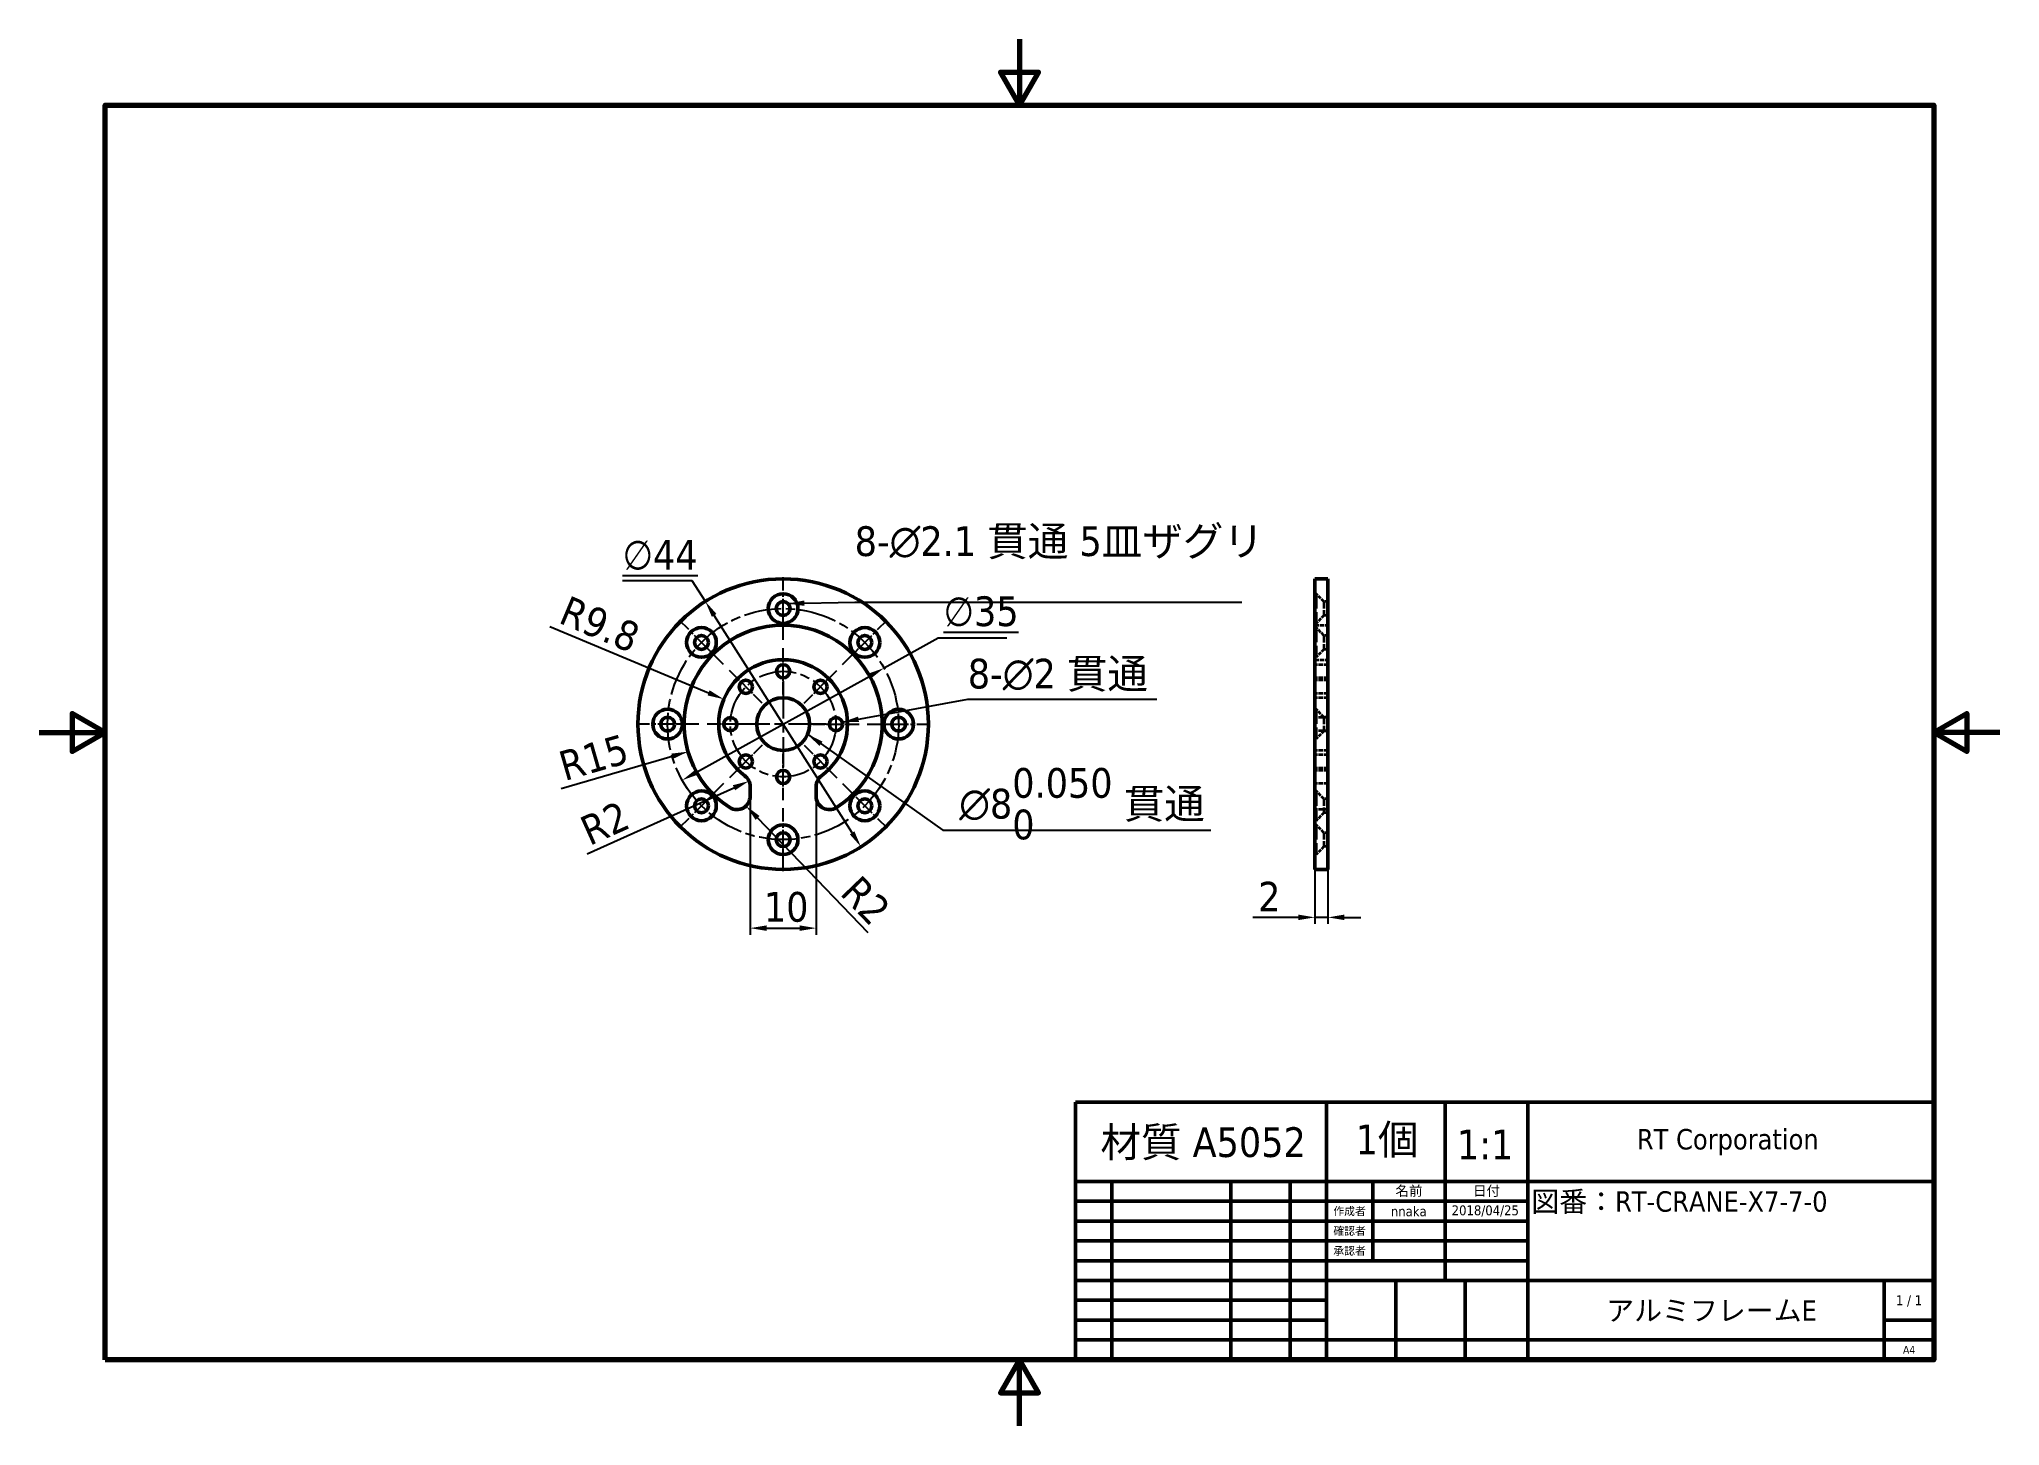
# Model space of a CAD drawing. Header units: millimetres. Extents: x 0 to 297, y 0 to 210.
import ezdxf
from ezdxf.enums import TextEntityAlignment as Align

# ---------------------------------------------------------------- set-up
doc = ezdxf.new("R2010")
doc.units = ezdxf.units.MM
doc.linetypes.add('CHAIN', pattern=[0.3543, 0.2362, -0.0295, 0.0591, -0.0295])
doc.linetypes.add('DASHED', pattern=[0.2067, 0.1654, -0.0413])
for name, color, linetype, lineweight in [('Border (ISO)', 7, 'Continuous', 70), ('Center Mark (ISO)', 7, 'Continuous', 25), ('Centerline (ISO)', 7, 'Continuous', 25), ('Dimension (ISO)', 7, 'Continuous', 25), ('Hidden (ISO)', 7, 'DASHED', 35), ('Symbol (ISO)', 7, 'Continuous', 25), ('Title (ISO)', 7, 'Continuous', 50), ('Visible (ISO)', 7, 'Continuous', 50)]:
    doc.layers.add(name, color=color, linetype=linetype, lineweight=lineweight)
doc.styles.add('Note Text (JIS)', font='tahoma.ttf')
doc.styles.add('文字スタイル17', font='tahoma.ttf')
doc.styles.add('文字スタイル18', font='tahoma.ttf')
doc.styles.add('文字スタイル19', font='tahoma.ttf')
doc.styles.add('文字スタイル23', font='tahoma.ttf')
doc.dimstyles.new('Default (JIS)', dxfattribs={"dimtxt": 4.5, "dimasz": 2.5, "dimexe": 1, "dimexo": 0, "dimgap": 0.8, "dimtad": 1, "dimrnd": 1e-08, "dimdsep": 46, "dimtxsty": 'Note Text (JIS)', "dimcen": 0.09, "dimdle": 10, "dimclrd": 256, "dimclre": 256, "dimclrt": 256, "dimadec": 0, "dimazin": 2, "dimtfac": 0.777778, "dimtmove": 0, "dimatfit": 3, "dimfxl": 1, "dimtolj": 1, "dimtzin": 0, "dimlwd": -1, "dimlwe": -1, "dimarcsym": 0})
doc.dimstyles.new('Default (JIS)$7', dxfattribs={"dimtxt": 4.5, "dimasz": 2.5, "dimexe": 1, "dimexo": 0, "dimgap": 0.8, "dimtad": 1, "dimrnd": 1e-08, "dimdsep": 46, "dimtxsty": 'Note Text (JIS)', "dimcen": 0.09, "dimdle": 10, "dimclrd": 256, "dimclre": 256, "dimclrt": 256, "dimadec": 0, "dimazin": 2, "dimtfac": 0.777778, "dimtmove": 0, "dimatfit": 3, "dimfxl": 1, "dimtolj": 1, "dimtzin": 0, "dimlwd": -1, "dimlwe": -1, "dimarcsym": 0})

# ---------------------------------------------------------------- blocks, each defined once
blk = doc.blocks.new('図面枠 既定の図面枠')
at = {"layer": 'Border (ISO)', "flags": 128}
for points in [[(148.5, 210), (148.5, 200), (145.61, 205), (151.39, 205), (148.5, 200)], [(10, 10), (10, 200), (287, 200), (287, 10), (10, 10)], [(0, 105), (10, 105), (5, 107.89), (5, 102.11), (10, 105)], [(297, 105), (287, 105), (292, 107.89), (292, 102.11), (287, 105)], [(148.5, 0), (148.5, 10), (145.61, 5), (151.39, 5), (148.5, 10)]]:
    blk.add_lwpolyline(points, dxfattribs=at)
blk = doc.blocks.new('表題欄 JIS')
at = {"layer": 'Title (ISO)'}
for p, q in [((230, 139), (100, 139)), ((100, 139), (100, 100)), ((138, 100), (138, 139)), ((156, 127), (156, 139)), ((168.5, 100), (168.5, 139)), ((230, 100), (230, 139)), ((100, 127), (230, 127)), ((105.5, 100), (105.5, 127)), ((123.5, 100), (123.5, 127)), ((132.5, 100), (132.5, 127)), ((145, 115), (145, 127)), ((156, 112), (156, 127)), ((100, 124), (168.5, 124)), ((100, 121), (168.5, 121)), ((168.5, 118), (100, 118)), ((100, 115), (168.5, 115)), ((138, 112), (100, 112)), ((168.5, 112), (138, 112)), ((148.5, 100), (148.5, 112)), ((159, 100), (159, 112)), ((168.5, 112), (230, 112)), ((222.5, 100), (222.5, 112)), ((138, 109), (100, 109)), ((138, 106), (100, 106)), ((222.5, 106), (230, 106)), ((230, 103), (100, 103)), ((100, 100), (230, 100))]:
    blk.add_line(p, q, dxfattribs=at)
for s, height, style, p in [('作成者', 1.2, '文字スタイル23', (141.5, 122.5)), ('確認者', 1.2, '文字スタイル23', (141.5, 119.5)), ('承認者', 1.2, '文字スタイル23', (141.5, 116.5)), ('1 / 1', 1.5, '文字スタイル18', (226.25, 109))]:
    blk.add_text(s, height=height, dxfattribs=dict(at, style=style)).set_placement(p, align=Align.MIDDLE_CENTER)
at = {"layer": 'Title (ISO)', "char_height": 1.5, "attachment_point": 5, "style": 'Note Text (JIS)'}
for s, insert, width in [('\\fTahoma|b0|i0;\\H1.5000;名前', (150.5, 125.5), 10.8457), ('\\fTahoma|b0|i0;\\H1.5000;日付', (162.25, 125.5), 12.2497)]:
    blk.add_mtext(s, dxfattribs=dict(at, insert=insert, width=width))
at = {"layer": 'Title (ISO)'}
for tag, p, height, style in [('会社_001', (185.02, 131.85), 3.1, '文字スタイル17'), ('タイトル_001', (169.04, 122.42), 3.1, '文字スタイル17'), ('作成者_001', (147.75, 121.73), 1.5, '文字スタイル18'), ('作成日_001', (156.96, 121.88), 1.5, '文字スタイル18'), ('部品番号_001', (180.38, 105.91), 3.1, '文字スタイル17'), ('シート_サイズ_001', (225.33, 100.9), 1.2, '文字スタイル19')]:
    blk.add_attdef(tag, p, '', height=height, dxfattribs=dict(at, style=style))
at = {"layer": 'Title (ISO)', "style": '文字スタイル18'}
for tag, p in [('確認者', (150.5, 119.5)), ('確認日', (162.25, 119.5)), ('エンジニアリング承認者', (150.5, 116.5)), ('エンジニアリング_承認日', (162.25, 116.5))]:
    blk.add_attdef(tag, text='', height=1.5, dxfattribs=at).set_placement(p, align=Align.MIDDLE_CENTER)
blk = doc.blocks.new('*D5')
at = {"layer": 'Defpoints', "color": 0, "transparency": 16777216}
for p in [(100.91, 124.85), (124.48, 87.69)]:
    blk.add_point(p, dxfattribs=at)
at = {"layer": 'Dimension (ISO)', "transparency": 16777216}
for p, q in [((98.92, 127.98), (88.37, 127.98)), ((100.91, 124.85), (98.92, 127.98)), ((123.14, 89.8), (102.25, 122.74))]:
    blk.add_line(p, q, dxfattribs=at)
for points in [[(102.6, 122.96), (101.9, 122.51), (100.91, 124.85)], [(123.49, 90.03), (122.79, 89.58), (124.48, 87.69)]]:
    blk.add_solid(points, dxfattribs=at)
at = {"layer": 'Dimension (ISO)', "transparency": 16777216, "insert": (88.37, 134.18), "char_height": 4.5, "attachment_point": 1, "style": 'Note Text (JIS)'}
blk.add_mtext('\\A1;\\L∅44\\l', dxfattribs=at)
blk = doc.blocks.new('*D6')
at = {"layer": 'Defpoints', "color": 0, "transparency": 16777216}
for p in [(127.99, 114.77), (97.4, 97.77)]:
    blk.add_point(p, dxfattribs=at)
at = {"layer": 'Dimension (ISO)', "transparency": 16777216}
for p, q in [((127.99, 114.77), (136.19, 119.32)), ((136.19, 119.32), (146.57, 119.32)), ((99.58, 98.99), (125.81, 113.55))]:
    blk.add_line(p, q, dxfattribs=at)
for points in [[(125.61, 113.92), (126.01, 113.19), (127.99, 114.77)], [(99.38, 99.35), (99.79, 98.62), (97.4, 97.77)]]:
    blk.add_solid(points, dxfattribs=at)
at = {"layer": 'Dimension (ISO)', "transparency": 16777216, "insert": (136.99, 125.62), "char_height": 4.5, "attachment_point": 1, "style": 'Note Text (JIS)'}
blk.add_mtext('\\A1;\\L∅35\\l', dxfattribs=at)
blk = doc.blocks.new('*D7')
at = {"layer": 'Defpoints', "color": 0, "transparency": 16777216}
for p in [(103.7, 110.04), (112.7, 106.27)]:
    blk.add_point(p, dxfattribs=at)
at = {"layer": 'Dimension (ISO)', "transparency": 16777216}
blk.add_line((77.36, 121.07), (101.4, 111), dxfattribs=at)
blk.add_solid([(101.56, 111.39), (101.24, 110.62), (103.7, 110.04)], dxfattribs=at)
at = {"layer": 'Dimension (ISO)', "transparency": 16777216, "insert": (80.22, 125.84), "char_height": 4.5, "attachment_point": 1, "rotation": 337.2784, "style": 'Note Text (JIS)'}
blk.add_mtext('\\A1;R9.8', dxfattribs=at)
blk = doc.blocks.new('*D8')
at = {"layer": 'Defpoints', "color": 0, "transparency": 16777216}
for p in [(112.7, 106.27), (98.29, 102.1)]:
    blk.add_point(p, dxfattribs=at)
at = {"layer": 'Dimension (ISO)', "transparency": 16777216}
blk.add_line((79.08, 96.53), (95.89, 101.4), dxfattribs=at)
blk.add_solid([(95.77, 101.8), (96, 101), (98.29, 102.1)], dxfattribs=at)
at = {"layer": 'Dimension (ISO)', "transparency": 16777216, "insert": (78.34, 101.95), "char_height": 4.5, "attachment_point": 1, "rotation": 16.152, "style": 'Note Text (JIS)'}
blk.add_mtext('\\A1;R15', dxfattribs=at)
blk = doc.blocks.new('*D9')
at = {"layer": 'Defpoints', "color": 0, "transparency": 16777216}
for p in [(107.7, 95.32), (117.7, 95.32), (117.7, 75.37)]:
    blk.add_point(p, dxfattribs=at)
at = {"layer": 'Dimension (ISO)', "transparency": 16777216}
for p, q in [((107.7, 95.32), (107.7, 74.37)), ((117.7, 95.32), (117.7, 74.37)), ((110.2, 75.37), (115.2, 75.37))]:
    blk.add_line(p, q, dxfattribs=at)
for points in [[(110.2, 75.79), (110.2, 74.95), (107.7, 75.37)], [(115.2, 75.79), (115.2, 74.95), (117.7, 75.37)]]:
    blk.add_solid(points, dxfattribs=at)
at = {"layer": 'Dimension (ISO)', "transparency": 16777216, "insert": (109.78, 80.85), "char_height": 4.5, "attachment_point": 1, "style": 'Note Text (JIS)'}
blk.add_mtext('\\A1;10', dxfattribs=at)
blk = doc.blocks.new('*D10')
at = {"layer": 'Defpoints', "color": 0, "transparency": 16777216}
for p in [(105.7, 96.83), (107.52, 97.65)]:
    blk.add_point(p, dxfattribs=at)
at = {"layer": 'Dimension (ISO)', "transparency": 16777216}
blk.add_line((83, 86.64), (105.24, 96.63), dxfattribs=at)
blk.add_solid([(105.07, 97.01), (105.41, 96.25), (107.52, 97.65)], dxfattribs=at)
at = {"layer": 'Dimension (ISO)', "transparency": 16777216, "insert": (81.52, 91.89), "char_height": 4.5, "attachment_point": 1, "rotation": 24.1775, "style": 'Note Text (JIS)'}
blk.add_mtext('\\A1;R2', dxfattribs=at)
blk = doc.blocks.new('*D11')
at = {"layer": 'Defpoints', "color": 0, "transparency": 16777216}
for p in [(105.7, 95.32), (107.08, 93.87)]:
    blk.add_point(p, dxfattribs=at)
at = {"layer": 'Dimension (ISO)', "transparency": 16777216}
blk.add_line((125.56, 74.68), (108.82, 92.07), dxfattribs=at)
blk.add_solid([(109.12, 92.36), (108.52, 91.78), (107.08, 93.87)], dxfattribs=at)
at = {"layer": 'Dimension (ISO)', "transparency": 16777216, "insert": (124.39, 83.67), "char_height": 4.5, "attachment_point": 1, "rotation": 313.9121, "style": 'Note Text (JIS)'}
blk.add_mtext('\\A1;R2', dxfattribs=at)
blk = doc.blocks.new('*D12')
at = {"layer": 'Defpoints', "color": 0, "transparency": 16777216}
for p in [(193.23, 84.27), (195.23, 84.27), (195.23, 77)]:
    blk.add_point(p, dxfattribs=at)
at = {"layer": 'Dimension (ISO)', "transparency": 16777216}
for p, q in [((193.23, 84.27), (193.23, 76)), ((195.23, 84.27), (195.23, 76)), ((190.73, 77), (183.85, 77)), ((195.23, 77), (193.23, 77)), ((197.73, 77), (200.23, 77))]:
    blk.add_line(p, q, dxfattribs=at)
for points in [[(190.73, 77.42), (190.73, 76.58), (193.23, 77)], [(197.73, 77.42), (197.73, 76.58), (195.23, 77)]]:
    blk.add_solid(points, dxfattribs=at)
at = {"layer": 'Dimension (ISO)', "transparency": 16777216, "insert": (184.65, 82.39), "char_height": 4.5, "attachment_point": 1, "style": 'Note Text (JIS)'}
blk.add_mtext('\\A1;2', dxfattribs=at)

msp = doc.modelspace()

# ---------------------------------------------------------------- linework, layer by layer
at = {"layer": 'Center Mark (ISO)', "linetype": 'CHAIN', "ltscale": 10.556371}
for p, q in [((112.6956, 119.0197), (112.6956, 128.5197)), ((103.68, 115.2853), (96.9625, 122.0028)), ((121.7112, 115.2853), (128.4287, 122.0028)), ((99.9456, 106.2697), (90.4456, 106.2697)), ((125.4456, 106.2697), (134.9456, 106.2697)), ((103.68, 97.254), (96.9625, 90.5365)), ((121.7112, 97.254), (128.4287, 90.5365)), ((112.6956, 84.0197), (112.6956, 93.5197))]:
    msp.add_line(p, q, dxfattribs=at)
at = {"layer": 'Center Mark (ISO)', "linetype": 'CHAIN', "ltscale": 7.778352}
for p, q in [((112.6956, 110.7697), (112.6956, 117.7697)), ((109.5136, 109.4516), (104.5639, 114.4014)), ((115.8776, 109.4516), (120.8273, 114.4014)), ((108.1956, 106.2697), (101.1956, 106.2697)), ((117.1956, 106.2697), (124.1956, 106.2697)), ((109.5136, 103.0877), (104.5639, 98.1379)), ((112.6956, 94.7697), (112.6956, 101.7697)), ((115.8776, 103.0877), (120.8273, 98.1379))]:
    msp.add_line(p, q, dxfattribs=at)
at = {"layer": 'Center Mark (ISO)', "linetype": 'CHAIN', "ltscale": 23.990969}
for p, q in [((112.6956, 112.7697), (112.6956, 99.7697)), ((112.6956, 112.7697), (112.6956, 99.7697)), ((119.1956, 106.2697), (106.1956, 106.2697)), ((119.1956, 106.2697), (106.1956, 106.2697))]:
    msp.add_line(p, q, dxfattribs=at)
at = {"layer": 'Centerline (ISO)', "linetype": 'CHAIN', "ltscale": 23.990969}
for radius in [17.5, 8]:
    msp.add_circle((112.6956, 106.2697), radius, dxfattribs=at)
at = {"layer": 'Hidden (ISO)', "ltscale": 0.380839}
for p, q in [((193.4265, 126.0197), (193.2265, 126.0197)), ((193.4265, 121.5197), (193.2265, 121.5197)), ((193.4265, 120.894), (193.2265, 120.894)), ((193.4265, 116.394), (193.2265, 116.394)), ((193.4265, 108.5197), (193.2265, 108.5197)), ((193.4265, 104.0197), (193.2265, 104.0197)), ((193.4265, 96.1453), (193.2265, 96.1453)), ((193.4265, 91.6453), (193.2265, 91.6453)), ((193.4265, 91.0197), (193.2265, 91.0197)), ((193.4265, 86.5197), (193.2265, 86.5197))]:
    msp.add_line(p, q, dxfattribs=at)
at = {"layer": 'Hidden (ISO)', "ltscale": 13.463407}
for p, q in [((193.4265, 126.0197), (193.4265, 121.5197)), ((193.4265, 120.894), (193.4265, 116.394)), ((193.4265, 108.5197), (193.4265, 104.0197)), ((193.4265, 96.1453), (193.4265, 91.6453)), ((193.4265, 91.0197), (193.4265, 86.5197))]:
    msp.add_line(p, q, dxfattribs=at)
at = {"layer": 'Hidden (ISO)', "ltscale": 3.232277}
for p, q in [((194.6265, 124.8197), (193.4265, 126.0197)), ((194.6265, 122.7197), (193.4265, 121.5197)), ((194.6265, 119.694), (193.4265, 120.894)), ((194.6265, 117.594), (193.4265, 116.394)), ((194.6265, 107.3197), (193.4265, 108.5197)), ((194.6265, 105.2197), (193.4265, 104.0197)), ((194.6265, 94.9453), (193.4265, 96.1453)), ((194.6265, 92.8453), (193.4265, 91.6453)), ((194.6265, 89.8197), (193.4265, 91.0197)), ((194.6265, 87.7197), (193.4265, 86.5197))]:
    msp.add_line(p, q, dxfattribs=at)
at = {"layer": 'Hidden (ISO)', "ltscale": 6.28287}
for p, q in [((194.6265, 124.8197), (194.6265, 122.7197)), ((194.6265, 119.694), (194.6265, 117.594)), ((194.6265, 107.3197), (194.6265, 105.2197)), ((194.6265, 94.9453), (194.6265, 92.8453)), ((194.6265, 89.8197), (194.6265, 87.7197))]:
    msp.add_line(p, q, dxfattribs=at)
at = {"layer": 'Hidden (ISO)', "ltscale": 1.142718}
for p, q in [((195.2265, 124.8197), (194.6265, 124.8197)), ((195.2265, 122.7197), (194.6265, 122.7197)), ((195.2265, 119.694), (194.6265, 119.694)), ((195.2265, 117.594), (194.6265, 117.594)), ((195.2265, 107.3197), (194.6265, 107.3197)), ((195.2265, 105.2197), (194.6265, 105.2197)), ((195.2265, 94.9453), (194.6265, 94.9453)), ((195.2265, 92.8453), (194.6265, 92.8453)), ((195.2265, 89.8197), (194.6265, 89.8197)), ((195.2265, 87.7197), (194.6265, 87.7197))]:
    msp.add_line(p, q, dxfattribs=at)
at = {"layer": 'Hidden (ISO)', "ltscale": 3.809293}
for p, q in [((193.2265, 121.2697), (195.2265, 121.2697)), ((193.2265, 116.0197), (195.2265, 116.0197)), ((195.2265, 115.2697), (193.2265, 115.2697)), ((195.2265, 113.2697), (193.2265, 113.2697)), ((195.2265, 112.9265), (193.2265, 112.9265)), ((195.2265, 110.9265), (193.2265, 110.9265)), ((195.2265, 110.2697), (193.2265, 110.2697)), ((195.2265, 107.2697), (193.2265, 107.2697)), ((195.2265, 105.2697), (193.2265, 105.2697)), ((195.2265, 102.2697), (193.2265, 102.2697)), ((195.2265, 101.6128), (193.2265, 101.6128)), ((195.2265, 99.6128), (193.2265, 99.6128)), ((195.2265, 99.2697), (193.2265, 99.2697)), ((195.2265, 97.2697), (193.2265, 97.2697)), ((195.2265, 93.3152), (193.2265, 93.3152))]:
    msp.add_line(p, q, dxfattribs=at)
at = {"layer": 'Visible (ISO)'}
for p, q in [((193.2265, 128.2697), (193.2265, 84.2697)), ((195.2265, 128.2697), (193.2265, 128.2697)), ((195.2265, 84.2697), (195.2265, 128.2697)), ((107.6956, 96.8324), (107.6956, 95.3152)), ((117.6956, 95.3152), (117.6956, 96.8324)), ((195.2265, 84.2697), (193.2265, 84.2697))]:
    msp.add_line(p, q, dxfattribs=at)
for centre, radius in [((112.6956, 106.2697), 22), ((112.6956, 123.7697), 2.25), ((112.6956, 123.7697), 1.05), ((100.3212, 118.644), 2.25), ((100.3212, 118.644), 1.05), ((125.07, 118.644), 2.25), ((125.07, 118.644), 1.05), ((107.0387, 111.9265), 1), ((112.6956, 114.2697), 1), ((118.3525, 111.9265), 1), ((112.6956, 106.2697), 4), ((95.1956, 106.2697), 2.25), ((95.1956, 106.2697), 1.05), ((104.6956, 106.2697), 1), ((120.6956, 106.2697), 1), ((130.1956, 106.2697), 2.25), ((130.1956, 106.2697), 1.05), ((107.0387, 100.6128), 1), ((118.3525, 100.6128), 1), ((112.6956, 98.2697), 1), ((100.3212, 93.8953), 2.25), ((125.07, 93.8953), 2.25), ((100.3212, 93.8953), 1.05), ((125.07, 93.8953), 1.05), ((112.6956, 88.7697), 2.25), ((112.6956, 88.7697), 1.05)]:
    msp.add_circle(centre, radius, dxfattribs=at)
for centre, radius, start, end in [((112.6956, 106.2697), 15, 302.57897, 237.42103), ((112.6956, 106.2697), 9.75, 306.565737, 233.434263), ((105.6956, 96.8324), 2, 0, 53.434263), ((119.6956, 96.8324), 2, 126.565737, 180), ((105.6956, 95.3152), 2, 237.42103, 0), ((119.6956, 95.3152), 2, 180, 302.57897)]:
    msp.add_arc(centre, radius, start, end, dxfattribs=at)

# ---------------------------------------------------------------- block references
msp.add_blockref('図面枠 既定の図面枠', (0, 0))
msp.add_blockref('表題欄 JIS', (57, -90)).add_auto_attribs({'部品番号_001': 'アルミフレームE', 'タイトル_001': '図番：RT-CRANE-X7-7-0', '会社_001': 'RT Corporation', '作成日_001': '2018/04/25', '作成者_001': 'nnaka', 'シート_サイズ_001': 'A4'})

# ---------------------------------------------------------------- texts
at = {"layer": 'Symbol (ISO)', "char_height": 4.5, "attachment_point": 1, "line_spacing_factor": 0.7875, "style": 'Note Text (JIS)'}
for s, insert, width in [('{8-\\fAIGDT|b0|i0;\\H4.5000;n\\fTahoma|b0|i0;\\H4.5000;2.1 貫通 5皿ザグリ}', (123.5319, 136.2325), 59.224552), ('{8-\\fAIGDT|b0|i0;\\H4.5000;n\\fTahoma|b0|i0;\\H4.5000;2 貫通}', (140.6646, 116.1694), 28.63604), ('{\\A1;\\fTahoma|b0|i0;\\H4.5000;\\fAIGDT|b0|i0;\\H4.5000;n\\fTahoma|b0|i0;\\H4.5000;8\\S0.050^ 0; 貫通}', (139.3637, 99.6216), 39.613653)]:
    msp.add_mtext(s, dxfattribs=dict(at, insert=insert, width=width))
at = {"layer": 'Symbol (ISO)', "char_height": 4.5, "attachment_point": 1, "style": 'Note Text (JIS)'}
for s, insert, width in [('{\\fTahoma|b0|i0;材質 A5052}', (160.7639, 45.2117), 31.529171), ('{\\fTahoma|b0|i0;1個}', (199.4236, 45.6118), 9.565235), ('{\\fTahoma|b0|i0;1:1}', (214.7668, 44.8486), 8.941653)]:
    msp.add_mtext(s, dxfattribs=dict(at, insert=insert, width=width))

# ---------------------------------------------------------------- dimensions: what is measured, and where the dimension line sits
at = {"layer": 'Dimension (ISO)'}
for p1, p2, picture, middle in [((124.4803, 87.6922), (100.9109, 124.8471), '*D5', (93.2464, 127.9847)), ((97.3975, 97.7716), (127.9937, 114.7678), '*D6', (141.7833, 119.3229))]:
    dim = msp.add_diameter_dim_2p(p1=p1, p2=p2, text='\\L<>\\l', dimstyle='Default (JIS)', override={"dimgap": 0.8, "dimtih": 1, "dimtoh": 1, "dimdec": 2, "dimlfac": 1, "dimtol": 0, "dimlim": 0, "dimtp": 0, "dimtm": 0, "dimtdec": 2, "dimatfit": 2}, dxfattribs=at)
    dim.commit()
    dim.dimension.update_dxf_attribs({"geometry": picture, "text_midpoint": middle, "dimtype": 163})
for center, mpoint, override, picture, middle in [((112.6956, 106.2697), (103.7023, 110.0356), {"dimgap": 0.8, "dimdec": 1, "dimlfac": 1, "dimcen": 0, "dimtol": 0, "dimlim": 0, "dimtp": 0, "dimtm": 0, "dimtdec": 2, "dimtofl": 0}, '*D7', (83.5371, 118.4798)), ((112.6956, 106.2697), (98.2877, 102.0969), {"dimgap": 0.8, "dimdec": 2, "dimlfac": 1, "dimcen": 0, "dimtol": 0, "dimlim": 0, "dimtp": 0, "dimtm": 0, "dimtdec": 2, "dimtofl": 0}, '*D8', (84.5593, 98.1209)), ((105.6956, 96.8324), (107.5202, 97.6515), {"dimgap": 0.8, "dimdec": 2, "dimlfac": 1, "dimcen": 0, "dimtol": 0, "dimlim": 0, "dimtp": 0, "dimtm": 0, "dimtdec": 2, "dimtofl": 0}, '*D10', (86.694, 88.3016)), ((105.6956, 95.3152), (107.0827, 93.8744), {"dimgap": 0.8, "dimdec": 2, "dimlfac": 1, "dimcen": 0, "dimtol": 0, "dimlim": 0, "dimtp": 0, "dimtm": 0, "dimtdec": 2, "dimtofl": 0}, '*D11', (122.7555, 77.5949))]:
    dim = msp.add_radius_dim(center=center, mpoint=mpoint, dimstyle='Default (JIS)', override=override, dxfattribs=at)
    dim.commit()
    dim.dimension.update_dxf_attribs({"geometry": picture, "text_midpoint": middle, "dimtype": 164})
dim = msp.add_linear_dim(base=(117.6956, 75.369), p1=(107.6956, 95.3152), p2=(117.6956, 95.3152), angle=180, dimstyle='Default (JIS)', override={"dimgap": 0.8, "dimdec": 2, "dimtol": 0, "dimlim": 0, "dimtp": 0, "dimtm": 0, "dimtdec": 2, "dimtofl": 0, "dimatfit": 1}, dxfattribs=at)
dim.commit()
dim.dimension.update_dxf_attribs({"geometry": '*D9', "text_midpoint": (112.6956, 75.369), "dimtype": 160})
dim = msp.add_linear_dim(base=(195.2265, 76.9993), p1=(193.2265, 84.2697), p2=(195.2265, 84.2697), dimstyle='Default (JIS)', override={"dimgap": 0.8, "dimdec": 2, "dimtol": 0, "dimlim": 0, "dimtp": 0, "dimtm": 0, "dimtdec": 2, "dimtofl": 1, "dimatfit": 1}, dxfattribs=at)
dim.commit()
dim.dimension.update_dxf_attribs({"geometry": '*D12', "text_midpoint": (186.0378, 76.9993), "dimtype": 160})

# ---------------------------------------------------------------- leaders
at = {"layer": 'Symbol (ISO)', "annotation_type": 0, "has_hookline": 1, "hookline_direction": 0}
for points, text_width in [([(113.418, 124.5317), (123.5319, 124.7509)], 58.6644), ([(121.6533, 106.5575), (140.6646, 110.0426)], 28.6581), ([(116.389, 104.7338), (136.8637, 90.1876), (139.3637, 90.1876)], 38.1303)]:
    msp.add_leader(points, dimstyle='Default (JIS)$7', override={"dimgap": 0, "dimtad": 1}, dxfattribs=dict(at, text_width=text_width))

doc.saveas('drawing.dxf')
